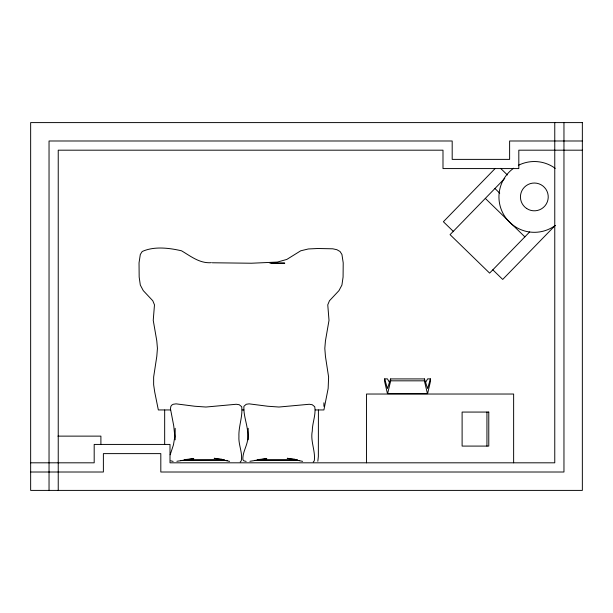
<?xml version="1.0" encoding="UTF-8"?>
<svg xmlns="http://www.w3.org/2000/svg" width="613" height="613" viewBox="0 0 613 613"><rect width="100%" height="100%" fill="white"/><g stroke="black" fill="none" stroke-linecap="round" stroke-linejoin="round"><path stroke-width="0.92" d="M389.722 382.91L387.431 378.865L384.665 378.865L384.657 381.615L387.408 393.469M390.604 378.918L390.657 380.826L387.608 393.661L427.445 393.661L424.395 380.826L424.449 378.918L390.604 378.918L387.424 388.565L384.665 378.865M427.644 393.469L430.395 381.615L430.387 378.865L427.629 378.865L425.33 382.91M430.387 378.865L427.629 388.565L424.449 378.918M170.192 454.769L173.471 444.77L174.828 436.517L173.74 425.874L170.46 408.741L170.881 406.296L171.832 405.07L173.211 404.274L176.061 403.852L194.727 406.243L205.945 407.032L236.258 404.266L239.208 404.718L241.706 406.741C242.886 416.625 238.442 426.518 238.932 436.563C238.334 444.747 242.848 452.838 241.261 460.83L240.212 461.972M317.825 461.244L318.354 456.532L318.408 409.997M313.235 461.972L314.293 460.83C315.649 451.03 310.186 441.046 312.293 430.985C312.293 422.847 316.116 414.786 314.737 406.741L312.232 404.718L309.281 404.266L278.969 407.032L267.758 406.243L249.093 403.852L246.234 404.274L243.913 406.296C243.292 416.403 248.227 426.25 247.859 436.517C248.173 444.609 242.334 451.781 242.886 459.658L243.828 460.807L246.142 461.405M495.212 168.437L443.383 221.737L453.612 231.683M504.775 178.391L450.065 234.649L489.618 273.114L529.678 231.913M555.202 225.454L502.706 279.436L492.821 269.82M176.881 461.282L193.762 458.654L184.337 459.65M249.905 461.282L266.785 458.654L257.368 459.65M184.222 459.681L224.366 459.589M257.253 459.681L297.397 459.589M227.308 460.432L180.444 460.432M271.551 263.23L284.777 263.138L269.942 263.23M299.696 460.47L254.472 460.409M582.35 140.99L509.618 140.99L509.618 159.38L452.187 159.38L452.187 140.99L49.04 140.99L49.04 490.4M582.35 150.185L518.813 150.185L518.813 168.575L442.992 168.575L442.992 150.185L58.235 150.185L58.235 490.4M390.657 380.826L424.395 380.826M170.406 409.944L158.338 409.944L154.721 392.059L153.641 384.757L153.641 377.018L156.798 356.375L157.434 348.376L156.798 340.889L153.235 320.331L154.484 304.845L152.79 300.768L143.266 290.608L140.316 285.053L139.166 277.053L139.036 262.862L140.308 254.487L142.208 251.499C154.169 246.089 168.973 247.905 181.525 250.801C190.835 256.272 199.708 263.582 211.347 262.678M242.066 409.944L243.943 409.944M315.289 409.944L323.909 409.944L328.154 388.45L328.606 377.018L325.442 356.375L324.813 348.376L325.442 340.889L329.012 320.331L327.763 304.845L329.457 300.768L338.981 290.608L341.924 285.053L343.081 277.053L343.211 262.862L341.939 254.487L340.039 251.499L336.874 249.698L332.759 248.801L317.863 248.503L308.354 248.962L300.722 250.801L286.807 259.429L277.352 262.08L251.384 263.23L212.274 262.77M57.936 436.127L100.9 436.127L100.9 444.578M30.65 462.815L94.187 462.815L94.187 444.425L170.008 444.425L170.008 462.815L554.765 462.815L554.765 122.6M30.65 472.01L103.382 472.01L103.382 453.62L160.813 453.62L160.813 472.01L563.96 472.01L563.96 122.6M291.796 458.861L294.876 459.221M218.772 458.861L221.845 459.221M291.029 458.769L287.236 458.294L302.623 461.351M218.006 458.769L214.205 458.294L229.599 461.351M170.805 460.807L173.119 461.405M500.599 168.36L507.418 174.989M494.936 188.505L499.71 193.149M485.32 198.397L524.874 236.856M513.633 462.815L513.633 394.029L366.513 394.029L366.513 462.815M486.937 412.066L486.937 446.088M323.909 402.787L323.909 406.365M248.211 428.326L248.211 439.827M175.18 428.326L175.18 439.827M164.667 409.997L164.667 444.417M555.049 225.622A35.393 35.393 0 0 1 505.633 217.63A35.393 35.393 0 0 1 513.625 168.223M518.376 165.334A35.393 35.393 0 0 1 555.232 168.353M582.35 122.6L30.65 122.6L30.65 490.4L582.35 490.4L582.35 122.6M488.776 412.066L462.11 412.066L462.11 446.088L488.776 446.088L488.776 412.066M526.728 208.55A13.9 13.9 0 0 0 548.214 197.7A13.9 13.9 0 0 0 528.069 184.521A13.9 13.9 0 0 0 526.728 208.55"/></g></svg>
